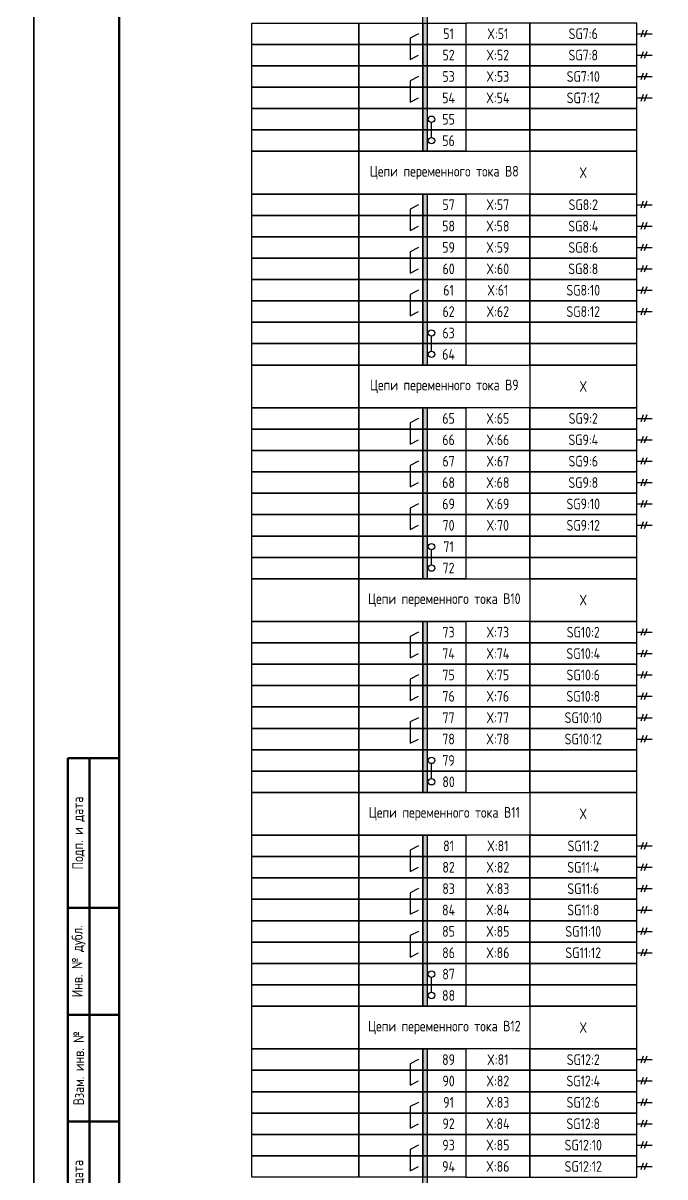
# Model space of a CAD drawing. Header units: millimetres. Extents: x -1612 to 9998, y -90 to 1220.
# Drawn here: x 8274.5 to 8424.6, y 52.1 to 322.1 of the extents above; entities that cross this region are included whole.
import ezdxf

# ---------------------------------------------------------------- set-up
doc = ezdxf.new("R2010")
doc.units = ezdxf.units.MM
doc.styles.add('Gost_type_A', font='GOST_0.TTF')

# ---------------------------------------------------------------- blocks, each defined once
blk = doc.blocks.new('Штамп левый нижний')
at = {"lineweight": 50}
for points in [[(-12, 145), (-7, 145), (-7, 110), (-12, 110)], [(-7, 145), (0, 145), (0, 110), (-7, 110)], [(-12, 110), (-7, 110), (-7, 85), (-12, 85)], [(-7, 110), (0, 110), (0, 85), (-7, 85)], [(-12, 85), (-7, 85), (-7, 60), (-12, 60)], [(-7, 85), (0, 85), (0, 60), (-7, 60)], [(-12, 60), (-7, 60), (-7, 25), (-12, 25)], [(-7, 60), (0, 60), (0, 25), (-7, 25)], [(-12, 25), (-7, 25), (-7, 0), (-12, 0)], [(-7, 25), (0, 25), (0, 0), (-7, 0)]]:
    blk.add_lwpolyline(points, close=True, dxfattribs=at)
at = {"char_height": 2.5, "attachment_point": 5, "rotation": 90, "style": 'Gost_type_A'}
for s, insert, width in [('Подп. и дата', (-9.5, 127.5), 35), ('Инв. № дубл.', (-9.5, 97.5), 25), ('Взам. инв. №', (-9.5, 72.5), 25), ('Подп. и дата', (-9.5, 42.5), 35), ('Инв. N подл.', (-9.5, 12.5), 25)]:
    blk.add_mtext(s, dxfattribs=dict(at, insert=insert, width=width))

msp = doc.modelspace()

# ---------------------------------------------------------------- hatches: boundary and pattern name
h = msp.add_hatch(color=256)
h.dxf.hatch_style = 1
h.paths.add_polyline_path([(8369, 332.07), (8368, 332.07), (8368, 292.07), (8369, 292.07)])
h = msp.add_hatch(color=256)
h.dxf.hatch_style = 1
h.paths.add_polyline_path([(8369, 282.07), (8368, 282.07), (8368, 242.07), (8369, 242.07)])
h = msp.add_hatch(color=256)
h.dxf.hatch_style = 1
h.paths.add_polyline_path([(8369, 232.07), (8368, 232.07), (8368, 192.07), (8369, 192.07)])
h = msp.add_hatch(color=256)
h.dxf.hatch_style = 1
h.paths.add_polyline_path([(8369, 182.07), (8368, 182.07), (8368, 142.07), (8369, 142.07)])
h = msp.add_hatch(color=256)
h.dxf.hatch_style = 1
h.paths.add_polyline_path([(8369, 132.07), (8368, 132.07), (8368, 92.07), (8369, 92.07)])
h = msp.add_hatch(color=256)
h.dxf.hatch_style = 1
h.paths.add_polyline_path([(8369, 82.07), (8368, 82.07), (8368, 42.07), (8369, 42.07)])

# ---------------------------------------------------------------- linework, layer by layer
for p, q in [((8418, 319.57), (8421.62, 319.57)), ((8419.54, 320.38), (8418.96, 318.76)), ((8420.33, 320.38), (8419.75, 318.76)), ((8418, 314.57), (8421.62, 314.57)), ((8419.54, 315.38), (8418.96, 313.76)), ((8420.33, 315.38), (8419.75, 313.76)), ((8418, 309.57), (8421.62, 309.57)), ((8419.54, 310.38), (8418.96, 308.76)), ((8420.33, 310.38), (8419.75, 308.76)), ((8419.54, 305.38), (8418.96, 303.76)), ((8420.33, 305.38), (8419.75, 303.76)), ((8418, 304.57), (8421.62, 304.57)), ((8370, 295.32), (8370, 298.82)), ((8418, 279.57), (8421.62, 279.57)), ((8419.54, 280.38), (8418.96, 278.76)), ((8420.33, 280.38), (8419.75, 278.76)), ((8419.54, 275.38), (8418.96, 273.76)), ((8420.33, 275.38), (8419.75, 273.76)), ((8418, 274.57), (8421.62, 274.57)), ((8419.54, 270.38), (8418.96, 268.76)), ((8420.33, 270.38), (8419.75, 268.76)), ((8418, 269.57), (8421.62, 269.57)), ((8418, 264.57), (8421.62, 264.57)), ((8419.54, 265.38), (8418.96, 263.76)), ((8420.33, 265.38), (8419.75, 263.76)), ((8418, 259.57), (8421.62, 259.57)), ((8419.54, 260.38), (8418.96, 258.76)), ((8420.33, 260.38), (8419.75, 258.76)), ((8418, 254.57), (8421.62, 254.57)), ((8419.54, 255.38), (8418.96, 253.76)), ((8420.33, 255.38), (8419.75, 253.76)), ((8370, 245.32), (8370, 248.82)), ((8418, 229.57), (8421.62, 229.57)), ((8419.54, 230.38), (8418.96, 228.76)), ((8420.33, 230.38), (8419.75, 228.76)), ((8418, 224.57), (8421.62, 224.57)), ((8419.54, 225.38), (8418.96, 223.76)), ((8420.33, 225.38), (8419.75, 223.76)), ((8418, 219.57), (8421.62, 219.57)), ((8419.54, 220.38), (8418.96, 218.76)), ((8420.33, 220.38), (8419.75, 218.76)), ((8418, 214.57), (8421.62, 214.57)), ((8419.54, 215.38), (8418.96, 213.76)), ((8420.33, 215.38), (8419.75, 213.76)), ((8418, 209.57), (8421.62, 209.57)), ((8419.54, 210.38), (8418.96, 208.76)), ((8420.33, 210.38), (8419.75, 208.76)), ((8419.54, 205.38), (8418.96, 203.76)), ((8420.33, 205.38), (8419.75, 203.76)), ((8418, 204.57), (8421.62, 204.57)), ((8370, 195.32), (8370, 198.82)), ((8418, 179.57), (8421.62, 179.57)), ((8419.54, 180.38), (8418.96, 178.76)), ((8420.33, 180.38), (8419.75, 178.76)), ((8418, 174.57), (8421.62, 174.57)), ((8419.54, 175.38), (8418.96, 173.76)), ((8420.33, 175.38), (8419.75, 173.76)), ((8419.54, 170.38), (8418.96, 168.76)), ((8420.33, 170.38), (8419.75, 168.76)), ((8418, 169.57), (8421.62, 169.57)), ((8419.54, 165.38), (8418.96, 163.76)), ((8420.33, 165.38), (8419.75, 163.76)), ((8418, 164.57), (8421.62, 164.57)), ((8418, 159.57), (8421.62, 159.57)), ((8419.54, 160.38), (8418.96, 158.76)), ((8420.33, 160.38), (8419.75, 158.76)), ((8418, 154.57), (8421.62, 154.57)), ((8419.54, 155.38), (8418.96, 153.76)), ((8420.33, 155.38), (8419.75, 153.76)), ((8370, 145.32), (8370, 148.82)), ((8419.54, 130.38), (8418.96, 128.76)), ((8420.33, 130.38), (8419.75, 128.76)), ((8418, 129.57), (8421.62, 129.57)), ((8418, 124.57), (8421.62, 124.57)), ((8419.54, 125.38), (8418.96, 123.76)), ((8420.33, 125.38), (8419.75, 123.76)), ((8418, 119.57), (8421.62, 119.57)), ((8419.54, 120.38), (8418.96, 118.76)), ((8420.33, 120.38), (8419.75, 118.76)), ((8418, 114.57), (8421.62, 114.57)), ((8419.54, 115.38), (8418.96, 113.76)), ((8420.33, 115.38), (8419.75, 113.76)), ((8418, 109.57), (8421.62, 109.57)), ((8419.54, 110.38), (8418.96, 108.76)), ((8420.33, 110.38), (8419.75, 108.76)), ((8419.54, 105.38), (8418.96, 103.76)), ((8420.33, 105.38), (8419.75, 103.76)), ((8418, 104.57), (8421.62, 104.57)), ((8370, 95.32), (8370, 98.82)), ((8418, 79.57), (8421.62, 79.57)), ((8419.54, 80.38), (8418.96, 78.76)), ((8420.33, 80.38), (8419.75, 78.76)), ((8418, 74.57), (8421.62, 74.57)), ((8419.54, 75.38), (8418.96, 73.76)), ((8420.33, 75.38), (8419.75, 73.76)), ((8419.54, 70.38), (8418.96, 68.76)), ((8420.33, 70.38), (8419.75, 68.76)), ((8418, 69.57), (8421.62, 69.57)), ((8419.54, 65.38), (8418.96, 63.76)), ((8420.33, 65.38), (8419.75, 63.76)), ((8418, 64.57), (8421.62, 64.57)), ((8418, 59.57), (8421.62, 59.57)), ((8419.54, 60.38), (8418.96, 58.76)), ((8420.33, 60.38), (8419.75, 58.76)), ((8418, 54.57), (8421.62, 54.57)), ((8419.54, 55.38), (8418.96, 53.76)), ((8420.33, 55.38), (8419.75, 53.76))]:
    msp.add_line(p, q)
for points in [[(8277, 420.07), (8277, 0.07), (7980, 0.07), (7980, 420.07)], [(8574, 420.07), (8574, 0.07), (8277, 0.07), (8277, 420.07)], [(8328, 322.07), (8353, 322.07), (8353, 317.07), (8328, 317.07)], [(8353, 322.07), (8368, 322.07), (8368, 317.07), (8353, 317.07)], [(8368, 322.07), (8378, 322.07), (8378, 317.07), (8368, 317.07)], [(8393, 322.07), (8378, 322.07), (8378, 317.07), (8393, 317.07)], [(8418, 322.07), (8393, 322.07), (8393, 317.07), (8418, 317.07)], [(8328, 317.07), (8353, 317.07), (8353, 312.07), (8328, 312.07)], [(8353, 317.07), (8368, 317.07), (8368, 312.07), (8353, 312.07)], [(8368, 317.07), (8378, 317.07), (8378, 312.07), (8368, 312.07)], [(8393, 317.07), (8378, 317.07), (8378, 312.07), (8393, 312.07)], [(8418, 317.07), (8393, 317.07), (8393, 312.07), (8418, 312.07)], [(8328, 312.07), (8353, 312.07), (8353, 307.07), (8328, 307.07)], [(8353, 312.07), (8368, 312.07), (8368, 307.07), (8353, 307.07)], [(8368, 312.07), (8378, 312.07), (8378, 307.07), (8368, 307.07)], [(8393, 312.07), (8378, 312.07), (8378, 307.07), (8393, 307.07)], [(8418, 312.07), (8393, 312.07), (8393, 307.07), (8418, 307.07)], [(8328, 307.07), (8353, 307.07), (8353, 302.07), (8328, 302.07)], [(8353, 307.07), (8368, 307.07), (8368, 302.07), (8353, 302.07)], [(8368, 307.07), (8378, 307.07), (8378, 302.07), (8368, 302.07)], [(8393, 307.07), (8378, 307.07), (8378, 302.07), (8393, 302.07)], [(8418, 307.07), (8393, 307.07), (8393, 302.07), (8418, 302.07)], [(8328, 302.07), (8353, 302.07), (8353, 297.07), (8328, 297.07)], [(8353, 302.07), (8368, 302.07), (8368, 297.07), (8353, 297.07)], [(8368, 302.07), (8378, 302.07), (8378, 297.07), (8368, 297.07)], [(8393, 302.07), (8378, 302.07), (8378, 297.07), (8393, 297.07)], [(8418, 302.07), (8393, 302.07), (8393, 297.07), (8418, 297.07)], [(8328, 297.07), (8353, 297.07), (8353, 292.07), (8328, 292.07)], [(8353, 297.07), (8368, 297.07), (8368, 292.07), (8353, 292.07)], [(8368, 297.07), (8378, 297.07), (8378, 292.07), (8368, 292.07)], [(8393, 297.07), (8378, 297.07), (8378, 292.07), (8393, 292.07)], [(8418, 297.07), (8393, 297.07), (8393, 292.07), (8418, 292.07)], [(8328, 292.07), (8353, 292.07), (8353, 282.07), (8328, 282.07)], [(8353, 292.07), (8393, 292.07), (8393, 282.07), (8353, 282.07)], [(8418, 292.07), (8393, 292.07), (8393, 282.07), (8418, 282.07)], [(8328, 282.07), (8353, 282.07), (8353, 277.07), (8328, 277.07)], [(8353, 282.07), (8368, 282.07), (8368, 277.07), (8353, 277.07)], [(8368, 282.07), (8378, 282.07), (8378, 277.07), (8368, 277.07)], [(8393, 282.07), (8378, 282.07), (8378, 277.07), (8393, 277.07)], [(8418, 282.07), (8393, 282.07), (8393, 277.07), (8418, 277.07)], [(8328, 277.07), (8353, 277.07), (8353, 272.07), (8328, 272.07)], [(8353, 277.07), (8368, 277.07), (8368, 272.07), (8353, 272.07)], [(8368, 277.07), (8378, 277.07), (8378, 272.07), (8368, 272.07)], [(8393, 277.07), (8378, 277.07), (8378, 272.07), (8393, 272.07)], [(8418, 277.07), (8393, 277.07), (8393, 272.07), (8418, 272.07)], [(8328, 272.07), (8353, 272.07), (8353, 267.07), (8328, 267.07)], [(8353, 272.07), (8368, 272.07), (8368, 267.07), (8353, 267.07)], [(8368, 272.07), (8378, 272.07), (8378, 267.07), (8368, 267.07)], [(8393, 272.07), (8378, 272.07), (8378, 267.07), (8393, 267.07)], [(8418, 272.07), (8393, 272.07), (8393, 267.07), (8418, 267.07)], [(8328, 267.07), (8353, 267.07), (8353, 262.07), (8328, 262.07)], [(8353, 267.07), (8368, 267.07), (8368, 262.07), (8353, 262.07)], [(8368, 267.07), (8378, 267.07), (8378, 262.07), (8368, 262.07)], [(8393, 267.07), (8378, 267.07), (8378, 262.07), (8393, 262.07)], [(8418, 267.07), (8393, 267.07), (8393, 262.07), (8418, 262.07)], [(8328, 262.07), (8353, 262.07), (8353, 257.07), (8328, 257.07)], [(8353, 262.07), (8368, 262.07), (8368, 257.07), (8353, 257.07)], [(8368, 262.07), (8378, 262.07), (8378, 257.07), (8368, 257.07)], [(8393, 262.07), (8378, 262.07), (8378, 257.07), (8393, 257.07)], [(8418, 262.07), (8393, 262.07), (8393, 257.07), (8418, 257.07)], [(8328, 257.07), (8353, 257.07), (8353, 252.07), (8328, 252.07)], [(8353, 257.07), (8368, 257.07), (8368, 252.07), (8353, 252.07)], [(8368, 257.07), (8378, 257.07), (8378, 252.07), (8368, 252.07)], [(8393, 257.07), (8378, 257.07), (8378, 252.07), (8393, 252.07)], [(8418, 257.07), (8393, 257.07), (8393, 252.07), (8418, 252.07)], [(8328, 252.07), (8353, 252.07), (8353, 247.07), (8328, 247.07)], [(8353, 252.07), (8368, 252.07), (8368, 247.07), (8353, 247.07)], [(8368, 252.07), (8378, 252.07), (8378, 247.07), (8368, 247.07)], [(8393, 252.07), (8378, 252.07), (8378, 247.07), (8393, 247.07)], [(8418, 252.07), (8393, 252.07), (8393, 247.07), (8418, 247.07)], [(8328, 247.07), (8353, 247.07), (8353, 242.07), (8328, 242.07)], [(8353, 247.07), (8368, 247.07), (8368, 242.07), (8353, 242.07)], [(8368, 247.07), (8378, 247.07), (8378, 242.07), (8368, 242.07)], [(8393, 247.07), (8378, 247.07), (8378, 242.07), (8393, 242.07)], [(8418, 247.07), (8393, 247.07), (8393, 242.07), (8418, 242.07)], [(8328, 242.07), (8353, 242.07), (8353, 232.07), (8328, 232.07)], [(8353, 242.07), (8393, 242.07), (8393, 232.07), (8353, 232.07)], [(8418, 242.07), (8393, 242.07), (8393, 232.07), (8418, 232.07)], [(8328, 232.07), (8353, 232.07), (8353, 227.07), (8328, 227.07)], [(8353, 232.07), (8368, 232.07), (8368, 227.07), (8353, 227.07)], [(8368, 232.07), (8378, 232.07), (8378, 227.07), (8368, 227.07)], [(8393, 232.07), (8378, 232.07), (8378, 227.07), (8393, 227.07)], [(8418, 232.07), (8393, 232.07), (8393, 227.07), (8418, 227.07)], [(8328, 227.07), (8353, 227.07), (8353, 222.07), (8328, 222.07)], [(8353, 227.07), (8368, 227.07), (8368, 222.07), (8353, 222.07)], [(8368, 227.07), (8378, 227.07), (8378, 222.07), (8368, 222.07)], [(8393, 227.07), (8378, 227.07), (8378, 222.07), (8393, 222.07)], [(8418, 227.07), (8393, 227.07), (8393, 222.07), (8418, 222.07)], [(8328, 222.07), (8353, 222.07), (8353, 217.07), (8328, 217.07)], [(8353, 222.07), (8368, 222.07), (8368, 217.07), (8353, 217.07)], [(8368, 222.07), (8378, 222.07), (8378, 217.07), (8368, 217.07)], [(8393, 222.07), (8378, 222.07), (8378, 217.07), (8393, 217.07)], [(8418, 222.07), (8393, 222.07), (8393, 217.07), (8418, 217.07)], [(8328, 217.07), (8353, 217.07), (8353, 212.07), (8328, 212.07)], [(8353, 217.07), (8368, 217.07), (8368, 212.07), (8353, 212.07)], [(8368, 217.07), (8378, 217.07), (8378, 212.07), (8368, 212.07)], [(8393, 217.07), (8378, 217.07), (8378, 212.07), (8393, 212.07)], [(8418, 217.07), (8393, 217.07), (8393, 212.07), (8418, 212.07)], [(8328, 212.07), (8353, 212.07), (8353, 207.07), (8328, 207.07)], [(8353, 212.07), (8368, 212.07), (8368, 207.07), (8353, 207.07)], [(8368, 212.07), (8378, 212.07), (8378, 207.07), (8368, 207.07)], [(8393, 212.07), (8378, 212.07), (8378, 207.07), (8393, 207.07)], [(8418, 212.07), (8393, 212.07), (8393, 207.07), (8418, 207.07)], [(8328, 207.07), (8353, 207.07), (8353, 202.07), (8328, 202.07)], [(8353, 207.07), (8368, 207.07), (8368, 202.07), (8353, 202.07)], [(8368, 207.07), (8378, 207.07), (8378, 202.07), (8368, 202.07)], [(8393, 207.07), (8378, 207.07), (8378, 202.07), (8393, 202.07)], [(8418, 207.07), (8393, 207.07), (8393, 202.07), (8418, 202.07)], [(8328, 202.07), (8353, 202.07), (8353, 197.07), (8328, 197.07)], [(8353, 202.07), (8368, 202.07), (8368, 197.07), (8353, 197.07)], [(8368, 202.07), (8378, 202.07), (8378, 197.07), (8368, 197.07)], [(8393, 202.07), (8378, 202.07), (8378, 197.07), (8393, 197.07)], [(8418, 202.07), (8393, 202.07), (8393, 197.07), (8418, 197.07)], [(8328, 197.07), (8353, 197.07), (8353, 192.07), (8328, 192.07)], [(8353, 197.07), (8368, 197.07), (8368, 192.07), (8353, 192.07)], [(8368, 197.07), (8378, 197.07), (8378, 192.07), (8368, 192.07)], [(8393, 197.07), (8378, 197.07), (8378, 192.07), (8393, 192.07)], [(8418, 197.07), (8393, 197.07), (8393, 192.07), (8418, 192.07)], [(8328, 192.07), (8353, 192.07), (8353, 182.07), (8328, 182.07)], [(8353, 192.07), (8393, 192.07), (8393, 182.07), (8353, 182.07)], [(8418, 192.07), (8393, 192.07), (8393, 182.07), (8418, 182.07)], [(8328, 182.07), (8353, 182.07), (8353, 177.07), (8328, 177.07)], [(8353, 182.07), (8368, 182.07), (8368, 177.07), (8353, 177.07)], [(8368, 182.07), (8378, 182.07), (8378, 177.07), (8368, 177.07)], [(8393, 182.07), (8378, 182.07), (8378, 177.07), (8393, 177.07)], [(8418, 182.07), (8393, 182.07), (8393, 177.07), (8418, 177.07)], [(8328, 177.07), (8353, 177.07), (8353, 172.07), (8328, 172.07)], [(8353, 177.07), (8368, 177.07), (8368, 172.07), (8353, 172.07)], [(8368, 177.07), (8378, 177.07), (8378, 172.07), (8368, 172.07)], [(8393, 177.07), (8378, 177.07), (8378, 172.07), (8393, 172.07)], [(8418, 177.07), (8393, 177.07), (8393, 172.07), (8418, 172.07)], [(8328, 172.07), (8353, 172.07), (8353, 167.07), (8328, 167.07)], [(8353, 172.07), (8368, 172.07), (8368, 167.07), (8353, 167.07)], [(8368, 172.07), (8378, 172.07), (8378, 167.07), (8368, 167.07)], [(8393, 172.07), (8378, 172.07), (8378, 167.07), (8393, 167.07)], [(8418, 172.07), (8393, 172.07), (8393, 167.07), (8418, 167.07)], [(8328, 167.07), (8353, 167.07), (8353, 162.07), (8328, 162.07)], [(8353, 167.07), (8368, 167.07), (8368, 162.07), (8353, 162.07)], [(8368, 167.07), (8378, 167.07), (8378, 162.07), (8368, 162.07)], [(8393, 167.07), (8378, 167.07), (8378, 162.07), (8393, 162.07)], [(8418, 167.07), (8393, 167.07), (8393, 162.07), (8418, 162.07)], [(8328, 162.07), (8353, 162.07), (8353, 157.07), (8328, 157.07)], [(8353, 162.07), (8368, 162.07), (8368, 157.07), (8353, 157.07)], [(8368, 162.07), (8378, 162.07), (8378, 157.07), (8368, 157.07)], [(8393, 162.07), (8378, 162.07), (8378, 157.07), (8393, 157.07)], [(8418, 162.07), (8393, 162.07), (8393, 157.07), (8418, 157.07)], [(8328, 157.07), (8353, 157.07), (8353, 152.07), (8328, 152.07)], [(8353, 157.07), (8368, 157.07), (8368, 152.07), (8353, 152.07)], [(8368, 157.07), (8378, 157.07), (8378, 152.07), (8368, 152.07)], [(8393, 157.07), (8378, 157.07), (8378, 152.07), (8393, 152.07)], [(8418, 157.07), (8393, 157.07), (8393, 152.07), (8418, 152.07)], [(8328, 152.07), (8353, 152.07), (8353, 147.07), (8328, 147.07)], [(8353, 152.07), (8368, 152.07), (8368, 147.07), (8353, 147.07)], [(8368, 152.07), (8378, 152.07), (8378, 147.07), (8368, 147.07)], [(8393, 152.07), (8378, 152.07), (8378, 147.07), (8393, 147.07)], [(8418, 152.07), (8393, 152.07), (8393, 147.07), (8418, 147.07)], [(8328, 147.07), (8353, 147.07), (8353, 142.07), (8328, 142.07)], [(8353, 147.07), (8368, 147.07), (8368, 142.07), (8353, 142.07)], [(8368, 147.07), (8378, 147.07), (8378, 142.07), (8368, 142.07)], [(8393, 147.07), (8378, 147.07), (8378, 142.07), (8393, 142.07)], [(8418, 147.07), (8393, 147.07), (8393, 142.07), (8418, 142.07)], [(8328, 142.07), (8353, 142.07), (8353, 132.07), (8328, 132.07)], [(8353, 142.07), (8393, 142.07), (8393, 132.07), (8353, 132.07)], [(8418, 142.07), (8393, 142.07), (8393, 132.07), (8418, 132.07)], [(8328, 132.07), (8353, 132.07), (8353, 127.07), (8328, 127.07)], [(8353, 132.07), (8368, 132.07), (8368, 127.07), (8353, 127.07)], [(8368, 132.07), (8378, 132.07), (8378, 127.07), (8368, 127.07)], [(8393, 132.07), (8378, 132.07), (8378, 127.07), (8393, 127.07)], [(8418, 132.07), (8393, 132.07), (8393, 127.07), (8418, 127.07)], [(8328, 127.07), (8353, 127.07), (8353, 122.07), (8328, 122.07)], [(8353, 127.07), (8368, 127.07), (8368, 122.07), (8353, 122.07)], [(8368, 127.07), (8378, 127.07), (8378, 122.07), (8368, 122.07)], [(8393, 127.07), (8378, 127.07), (8378, 122.07), (8393, 122.07)], [(8418, 127.07), (8393, 127.07), (8393, 122.07), (8418, 122.07)], [(8328, 122.07), (8353, 122.07), (8353, 117.07), (8328, 117.07)], [(8353, 122.07), (8368, 122.07), (8368, 117.07), (8353, 117.07)], [(8368, 122.07), (8378, 122.07), (8378, 117.07), (8368, 117.07)], [(8393, 122.07), (8378, 122.07), (8378, 117.07), (8393, 117.07)], [(8418, 122.07), (8393, 122.07), (8393, 117.07), (8418, 117.07)], [(8328, 117.07), (8353, 117.07), (8353, 112.07), (8328, 112.07)], [(8353, 117.07), (8368, 117.07), (8368, 112.07), (8353, 112.07)], [(8368, 117.07), (8378, 117.07), (8378, 112.07), (8368, 112.07)], [(8393, 117.07), (8378, 117.07), (8378, 112.07), (8393, 112.07)], [(8418, 117.07), (8393, 117.07), (8393, 112.07), (8418, 112.07)], [(8328, 112.07), (8353, 112.07), (8353, 107.07), (8328, 107.07)], [(8353, 112.07), (8368, 112.07), (8368, 107.07), (8353, 107.07)], [(8368, 112.07), (8378, 112.07), (8378, 107.07), (8368, 107.07)], [(8393, 112.07), (8378, 112.07), (8378, 107.07), (8393, 107.07)], [(8418, 112.07), (8393, 112.07), (8393, 107.07), (8418, 107.07)], [(8328, 107.07), (8353, 107.07), (8353, 102.07), (8328, 102.07)], [(8353, 107.07), (8368, 107.07), (8368, 102.07), (8353, 102.07)], [(8368, 107.07), (8378, 107.07), (8378, 102.07), (8368, 102.07)], [(8393, 107.07), (8378, 107.07), (8378, 102.07), (8393, 102.07)], [(8418, 107.07), (8393, 107.07), (8393, 102.07), (8418, 102.07)], [(8328, 102.07), (8353, 102.07), (8353, 97.07), (8328, 97.07)], [(8353, 102.07), (8368, 102.07), (8368, 97.07), (8353, 97.07)], [(8368, 102.07), (8378, 102.07), (8378, 97.07), (8368, 97.07)], [(8393, 102.07), (8378, 102.07), (8378, 97.07), (8393, 97.07)], [(8418, 102.07), (8393, 102.07), (8393, 97.07), (8418, 97.07)], [(8328, 97.07), (8353, 97.07), (8353, 92.07), (8328, 92.07)], [(8353, 97.07), (8368, 97.07), (8368, 92.07), (8353, 92.07)], [(8368, 97.07), (8378, 97.07), (8378, 92.07), (8368, 92.07)], [(8393, 97.07), (8378, 97.07), (8378, 92.07), (8393, 92.07)], [(8418, 97.07), (8393, 97.07), (8393, 92.07), (8418, 92.07)], [(8328, 92.07), (8353, 92.07), (8353, 82.07), (8328, 82.07)], [(8353, 92.07), (8393, 92.07), (8393, 82.07), (8353, 82.07)], [(8418, 92.07), (8393, 92.07), (8393, 82.07), (8418, 82.07)], [(8328, 82.07), (8353, 82.07), (8353, 77.07), (8328, 77.07)], [(8353, 82.07), (8368, 82.07), (8368, 77.07), (8353, 77.07)], [(8368, 82.07), (8378, 82.07), (8378, 77.07), (8368, 77.07)], [(8393, 82.07), (8378, 82.07), (8378, 77.07), (8393, 77.07)], [(8418, 82.07), (8393, 82.07), (8393, 77.07), (8418, 77.07)], [(8328, 77.07), (8353, 77.07), (8353, 72.07), (8328, 72.07)], [(8353, 77.07), (8368, 77.07), (8368, 72.07), (8353, 72.07)], [(8368, 77.07), (8378, 77.07), (8378, 72.07), (8368, 72.07)], [(8393, 77.07), (8378, 77.07), (8378, 72.07), (8393, 72.07)], [(8418, 77.07), (8393, 77.07), (8393, 72.07), (8418, 72.07)], [(8328, 72.07), (8353, 72.07), (8353, 67.07), (8328, 67.07)], [(8353, 72.07), (8368, 72.07), (8368, 67.07), (8353, 67.07)], [(8368, 72.07), (8378, 72.07), (8378, 67.07), (8368, 67.07)], [(8393, 72.07), (8378, 72.07), (8378, 67.07), (8393, 67.07)], [(8418, 72.07), (8393, 72.07), (8393, 67.07), (8418, 67.07)], [(8328, 67.07), (8353, 67.07), (8353, 62.07), (8328, 62.07)], [(8353, 67.07), (8368, 67.07), (8368, 62.07), (8353, 62.07)], [(8368, 67.07), (8378, 67.07), (8378, 62.07), (8368, 62.07)], [(8393, 67.07), (8378, 67.07), (8378, 62.07), (8393, 62.07)], [(8418, 67.07), (8393, 67.07), (8393, 62.07), (8418, 62.07)], [(8328, 62.07), (8353, 62.07), (8353, 57.07), (8328, 57.07)], [(8353, 62.07), (8368, 62.07), (8368, 57.07), (8353, 57.07)], [(8368, 62.07), (8378, 62.07), (8378, 57.07), (8368, 57.07)], [(8393, 62.07), (8378, 62.07), (8378, 57.07), (8393, 57.07)], [(8418, 62.07), (8393, 62.07), (8393, 57.07), (8418, 57.07)], [(8328, 57.07), (8353, 57.07), (8353, 52.07), (8328, 52.07)], [(8353, 57.07), (8368, 57.07), (8368, 52.07), (8353, 52.07)], [(8368, 57.07), (8378, 57.07), (8378, 52.07), (8368, 52.07)], [(8393, 57.07), (8378, 57.07), (8378, 52.07), (8393, 52.07)], [(8418, 57.07), (8393, 57.07), (8393, 52.07), (8418, 52.07)]]:
    msp.add_lwpolyline(points, close=True)
at = {"lineweight": 50}
msp.add_lwpolyline([(8569, 415.07), (8569, 5.07), (8297, 5.07), (8297, 415.07)], close=True, dxfattribs=at)
for points in [[(8368, 292.07), (8368, 332.07), (8369, 332.07), (8369, 292.07)], [(8367, 319.57), (8365, 318.57), (8365, 313.57), (8367, 314.57)], [(8367, 309.57), (8365, 308.57), (8365, 303.57), (8367, 304.57)], [(8368, 242.07), (8368, 282.07), (8369, 282.07), (8369, 242.07)], [(8367, 279.57), (8365, 278.57), (8365, 273.57), (8367, 274.57)], [(8367, 269.57), (8365, 268.57), (8365, 263.57), (8367, 264.57)], [(8367, 259.57), (8365, 258.57), (8365, 253.57), (8367, 254.57)], [(8367, 229.57), (8365, 228.57), (8365, 223.57), (8367, 224.57)], [(8368, 192.07), (8368, 232.07), (8369, 232.07), (8369, 192.07)], [(8367, 219.57), (8365, 218.57), (8365, 213.57), (8367, 214.57)], [(8367, 209.57), (8365, 208.57), (8365, 203.57), (8367, 204.57)], [(8368, 142.07), (8368, 182.07), (8369, 182.07), (8369, 142.07)], [(8367, 179.57), (8365, 178.57), (8365, 173.57), (8367, 174.57)], [(8367, 169.57), (8365, 168.57), (8365, 163.57), (8367, 164.57)], [(8367, 159.57), (8365, 158.57), (8365, 153.57), (8367, 154.57)], [(8368, 92.07), (8368, 132.07), (8369, 132.07), (8369, 92.07)], [(8367, 129.57), (8365, 128.57), (8365, 123.57), (8367, 124.57)], [(8367, 119.57), (8365, 118.57), (8365, 113.57), (8367, 114.57)], [(8367, 109.57), (8365, 108.57), (8365, 103.57), (8367, 104.57)], [(8368, 42.07), (8368, 82.07), (8369, 82.07), (8369, 42.07)], [(8367, 79.57), (8365, 78.57), (8365, 73.57), (8367, 74.57)], [(8367, 69.57), (8365, 68.57), (8365, 63.57), (8367, 64.57)], [(8367, 59.57), (8365, 58.57), (8365, 53.57), (8367, 54.57)]]:
    msp.add_lwpolyline(points)
for centre in [(8370, 299.57), (8370, 294.57), (8370, 249.57), (8370, 244.57), (8370, 199.57), (8370, 194.57), (8370, 149.57), (8370, 144.57), (8370, 99.57), (8370, 94.57)]:
    msp.add_circle(centre, 0.75)

# ---------------------------------------------------------------- block references
msp.add_blockref('Штамп левый нижний', (8297, 5.07))

# ---------------------------------------------------------------- texts
at = {"ltscale": 10, "char_height": 2.5, "attachment_point": 5, "style": 'Gost_type_A'}
for s, insert, width in [('51', (8374, 319.57), 8), ('X:51', (8385.5, 319.57), 15), ('52', (8374, 314.57), 8), ('X:52', (8385.5, 314.57), 15), ('53', (8374, 309.57), 8), ('X:53', (8385.5, 309.57), 15), ('54', (8374, 304.57), 8), ('X:54', (8385.5, 304.57), 15), ('55', (8374, 299.57), 8), ('56', (8374, 294.57), 8), ('57', (8374, 279.57), 8), ('X:57', (8385.5, 279.57), 15), ('58', (8374, 274.57), 8), ('X:58', (8385.5, 274.57), 15), ('59', (8374, 269.57), 8), ('X:59', (8385.5, 269.57), 15), ('60', (8374, 264.57), 8), ('X:60', (8385.5, 264.57), 15), ('61', (8374, 259.57), 8), ('X:61', (8385.5, 259.57), 15), ('62', (8374, 254.57), 8), ('X:62', (8385.5, 254.57), 15), ('63', (8374, 249.57), 8), ('64', (8374, 244.57), 8), ('65', (8374, 229.57), 8), ('X:65', (8385.5, 229.57), 15), ('66', (8374, 224.57), 8), ('X:66', (8385.5, 224.57), 15), ('67', (8374, 219.57), 8), ('X:67', (8385.5, 219.57), 15), ('68', (8374, 214.57), 8), ('X:68', (8385.5, 214.57), 15), ('69', (8374, 209.57), 8), ('X:69', (8385.5, 209.57), 15), ('70', (8374, 204.57), 8), ('X:70', (8385.5, 204.57), 15), ('71', (8374, 199.57), 8), ('72', (8374, 194.57), 8), ('73', (8374, 179.57), 8), ('X:73', (8385.5, 179.57), 15), ('74', (8374, 174.57), 8), ('X:74', (8385.5, 174.57), 15), ('75', (8374, 169.57), 8), ('X:75', (8385.5, 169.57), 15), ('76', (8374, 164.57), 8), ('X:76', (8385.5, 164.57), 15), ('77', (8374, 159.57), 8), ('X:77', (8385.5, 159.57), 15), ('78', (8374, 154.57), 8), ('X:78', (8385.5, 154.57), 15), ('79', (8374, 149.57), 8), ('80', (8374, 144.57), 8), ('81', (8374, 129.57), 8), ('X:81', (8385.5, 129.57), 15), ('82', (8374, 124.57), 8), ('X:82', (8385.5, 124.57), 15), ('83', (8374, 119.57), 8), ('X:83', (8385.5, 119.57), 15), ('84', (8374, 114.57), 8), ('X:84', (8385.5, 114.57), 15), ('85', (8374, 109.57), 8), ('X:85', (8385.5, 109.57), 15), ('86', (8374, 104.57), 8), ('X:86', (8385.5, 104.57), 15), ('87', (8374, 99.57), 8), ('88', (8374, 94.57), 8), ('89', (8374, 79.57), 8), ('X:81', (8385.5, 79.57), 15), ('90', (8374, 74.57), 8), ('X:82', (8385.5, 74.57), 15), ('91', (8374, 69.57), 8), ('X:83', (8385.5, 69.57), 15), ('92', (8374, 64.57), 8), ('X:84', (8385.5, 64.57), 15), ('93', (8374, 59.57), 8), ('X:85', (8385.5, 59.57), 15), ('94', (8374, 54.57), 8), ('X:86', (8385.5, 54.57), 15)]:
    msp.add_mtext(s, dxfattribs=dict(at, insert=insert, width=width))
at = {"char_height": 2.5, "attachment_point": 5, "style": 'Gost_type_A'}
for s, insert, width in [('SG7:6', (8405.5, 319.57), 25), ('SG7:8', (8405.5, 314.57), 25), ('SG7:10', (8405.5, 309.57), 25), ('SG7:12', (8405.5, 304.57), 25), ('Цепи переменного тока В8', (8373, 287.07), 40), ('X', (8405.5, 287.07), 25), ('SG8:2', (8405.5, 279.57), 25), ('SG8:4', (8405.5, 274.57), 25), ('SG8:6', (8405.5, 269.57), 25), ('SG8:8', (8405.5, 264.57), 25), ('SG8:10', (8405.5, 259.57), 25), ('SG8:12', (8405.5, 254.57), 25), ('Цепи переменного тока В9 ', (8373, 237.07), 40), ('X', (8405.5, 237.07), 25), ('SG9:2', (8405.5, 229.57), 25), ('SG9:4', (8405.5, 224.57), 25), ('SG9:6', (8405.5, 219.57), 25), ('SG9:8', (8405.5, 214.57), 25), ('SG9:10', (8405.5, 209.57), 25), ('SG9:12', (8405.5, 204.57), 25), ('Цепи переменного тока В10', (8373, 187.07), 40), ('X', (8405.5, 187.07), 25), ('SG10:2', (8405.5, 179.57), 25), ('SG10:4', (8405.5, 174.57), 25), ('SG10:6', (8405.5, 169.57), 25), ('SG10:8', (8405.5, 164.57), 25), ('SG10:10', (8405.5, 159.57), 25), ('SG10:12', (8405.5, 154.57), 25), ('Цепи переменного тока В11', (8373, 137.07), 40), ('X', (8405.5, 137.07), 25), ('SG11:2', (8405.5, 129.57), 25), ('SG11:4', (8405.5, 124.57), 25), ('SG11:6', (8405.5, 119.57), 25), ('SG11:8', (8405.5, 114.57), 25), ('SG11:10', (8405.5, 109.57), 25), ('SG11:12', (8405.5, 104.57), 25), ('Цепи переменного тока В12', (8373, 87.07), 40), ('X', (8405.5, 87.07), 25), ('SG12:2', (8405.5, 79.57), 25), ('SG12:4', (8405.5, 74.57), 25), ('SG12:6', (8405.5, 69.57), 25), ('SG12:8', (8405.5, 64.57), 25), ('SG12:10', (8405.5, 59.57), 25), ('SG12:12', (8405.5, 54.57), 25)]:
    msp.add_mtext(s, dxfattribs=dict(at, insert=insert, width=width))

doc.saveas('drawing.dxf')
